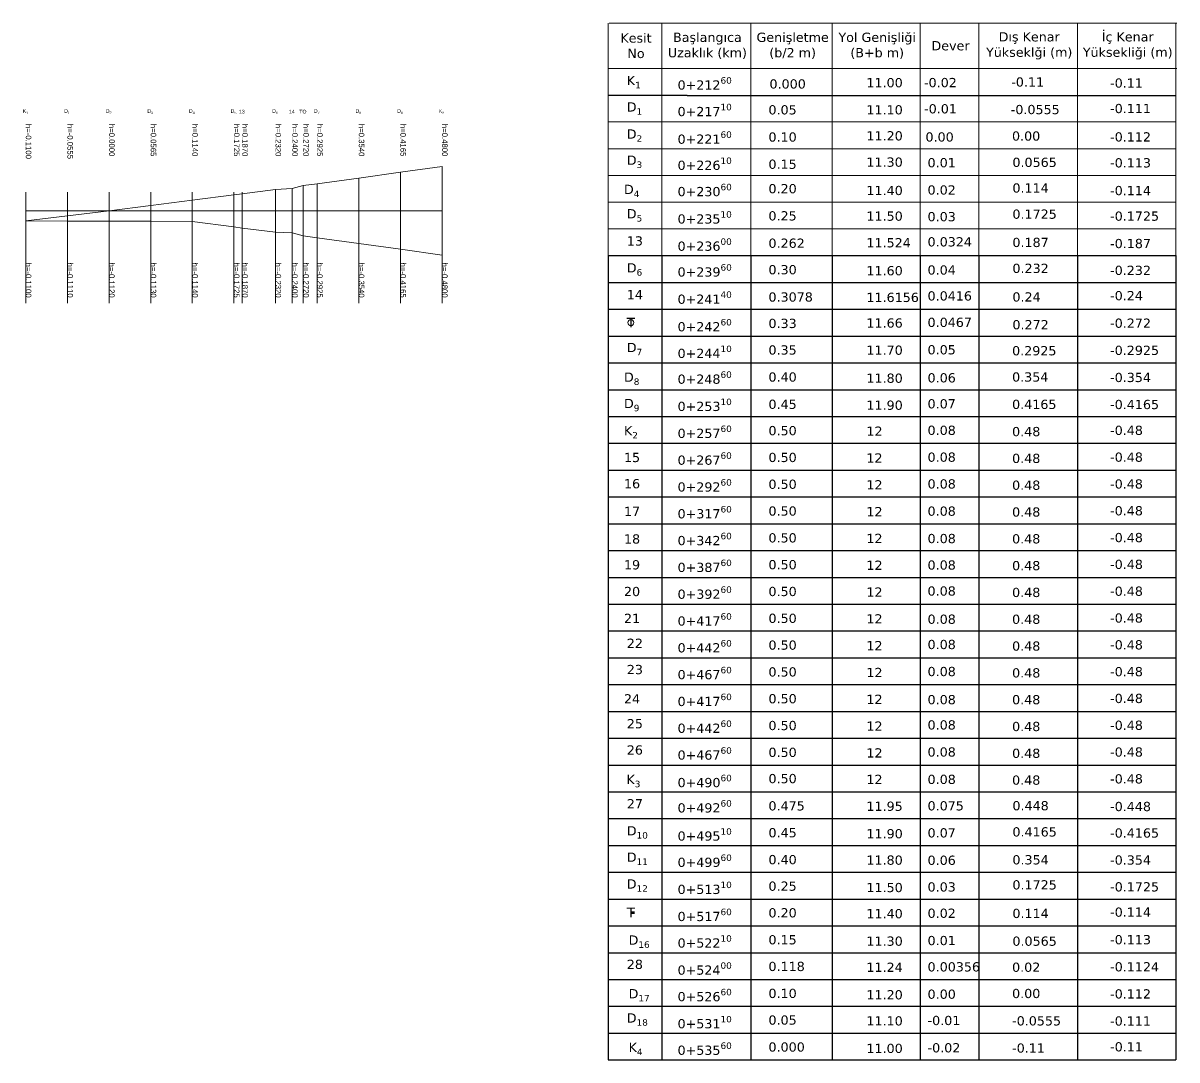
# Model space of a CAD drawing. Header units: millimetres. Extents: x 19067981 to 38137102, y 2652003 to 2652615.
# Drawn here: x 19068212.23 to 19068237.18, y 2652350.77 to 2652373.2 of the extents above; entities that cross this region are included whole.
import ezdxf

# ---------------------------------------------------------------- set-up
doc = ezdxf.new("R2010")
doc.units = ezdxf.units.MM
doc.linetypes.add('ACAD_ISO03W100', pattern=[30, 12, -18])
doc.linetypes.add('DASHDOT', pattern=[25.4, 12.7, -6.35, 0, -6.35])
for name, color, linetype in [('dever 1', 242, 'Continuous'), ('en kesitler', 7, 'Continuous'), ('kurp detayı', 150, 'DASHDOT')]:
    doc.layers.add(name, color=color, linetype=linetype)
doc.layers.add('dever ve genişletme', color=1, linetype='Continuous', lineweight=20)
doc.styles.get("Standard").update_dxf_attribs({"font": 'arial.ttf'})

msp = doc.modelspace()

# ---------------------------------------------------------------- linework, layer by layer
for p, q in [((19068226.591, 2652371.636), (19068224.882, 2652371.636)), ((19068226.591, 2652371.636), (19068237.159, 2652371.636)), ((19068224.882, 2652368.169), (19068224.882, 2652359.469)), ((19068224.882, 2652368.169), (19068237.159, 2652368.169)), ((19068226.042, 2652368.169), (19068226.042, 2652359.469)), ((19068227.971, 2652368.169), (19068227.971, 2652359.469)), ((19068229.728, 2652368.169), (19068229.728, 2652359.469)), ((19068231.628, 2652368.169), (19068231.628, 2652359.469)), ((19068232.9, 2652368.169), (19068232.9, 2652359.469)), ((19068235.029, 2652368.169), (19068235.029, 2652359.469)), ((19068237.159, 2652368.169), (19068237.159, 2652359.469)), ((19068224.882, 2652367.589), (19068237.159, 2652367.589)), ((19068224.882, 2652367.009), (19068237.159, 2652367.009)), ((19068224.882, 2652367.009), (19068237.159, 2652367.009)), ((19068224.882, 2652366.429), (19068237.159, 2652366.429)), ((19068224.882, 2652366.429), (19068224.882, 2652357.729)), ((19068226.042, 2652366.429), (19068226.042, 2652357.729)), ((19068227.971, 2652366.429), (19068227.971, 2652357.729)), ((19068229.728, 2652366.429), (19068229.728, 2652357.729)), ((19068231.628, 2652366.429), (19068231.628, 2652357.729)), ((19068232.9, 2652366.429), (19068232.9, 2652357.729)), ((19068235.029, 2652366.429), (19068235.029, 2652357.729)), ((19068237.159, 2652366.429), (19068237.159, 2652357.729)), ((19068224.882, 2652365.849), (19068237.159, 2652365.849)), ((19068224.882, 2652365.269), (19068237.159, 2652365.269)), ((19068224.882, 2652364.689), (19068237.159, 2652364.689)), ((19068224.882, 2652364.109), (19068237.159, 2652364.109)), ((19068224.882, 2652363.529), (19068237.159, 2652363.529)), ((19068224.882, 2652362.949), (19068237.159, 2652362.949)), ((19068224.882, 2652362.369), (19068237.159, 2652362.369)), ((19068224.882, 2652361.789), (19068237.159, 2652361.789)), ((19068224.882, 2652361.209), (19068237.159, 2652361.209)), ((19068224.882, 2652360.629), (19068237.159, 2652360.629)), ((19068224.882, 2652360.049), (19068237.159, 2652360.049)), ((19068224.882, 2652359.469), (19068237.159, 2652359.469)), ((19068224.882, 2652358.889), (19068237.159, 2652358.889)), ((19068224.882, 2652358.309), (19068237.159, 2652358.309)), ((19068224.882, 2652357.729), (19068224.882, 2652354.249)), ((19068224.882, 2652357.729), (19068237.159, 2652357.729)), ((19068226.042, 2652357.729), (19068226.042, 2652354.249)), ((19068227.971, 2652357.729), (19068227.971, 2652354.249)), ((19068229.728, 2652357.729), (19068229.728, 2652354.249)), ((19068231.628, 2652357.729), (19068231.628, 2652354.249)), ((19068232.9, 2652357.729), (19068232.9, 2652354.249)), ((19068235.029, 2652357.729), (19068235.029, 2652354.249)), ((19068237.159, 2652357.729), (19068237.159, 2652354.249)), ((19068224.882, 2652357.149), (19068237.159, 2652357.149)), ((19068224.882, 2652356.569), (19068237.159, 2652356.569)), ((19068224.882, 2652355.989), (19068237.159, 2652355.989)), ((19068224.882, 2652355.409), (19068237.159, 2652355.409)), ((19068224.882, 2652354.829), (19068237.159, 2652354.829)), ((19068224.882, 2652354.829), (19068237.159, 2652354.829)), ((19068224.882, 2652354.829), (19068224.882, 2652353.669)), ((19068224.882, 2652354.829), (19068237.159, 2652354.829)), ((19068226.042, 2652354.829), (19068226.042, 2652353.669)), ((19068227.971, 2652354.829), (19068227.971, 2652353.669)), ((19068229.728, 2652354.829), (19068229.728, 2652353.669)), ((19068231.628, 2652354.829), (19068231.628, 2652353.669)), ((19068232.9, 2652354.829), (19068232.9, 2652353.669)), ((19068235.029, 2652354.829), (19068235.029, 2652353.669)), ((19068237.159, 2652354.829), (19068237.159, 2652353.669)), ((19068224.882, 2652354.249), (19068237.159, 2652354.249)), ((19068224.882, 2652354.249), (19068224.882, 2652353.089)), ((19068224.882, 2652354.249), (19068237.159, 2652354.249)), ((19068226.042, 2652354.249), (19068226.042, 2652353.089)), ((19068227.971, 2652354.249), (19068227.971, 2652353.089)), ((19068229.728, 2652354.249), (19068229.728, 2652353.089)), ((19068231.628, 2652354.249), (19068231.628, 2652353.089)), ((19068232.9, 2652354.249), (19068232.9, 2652353.089)), ((19068235.029, 2652354.249), (19068235.029, 2652353.089)), ((19068237.159, 2652354.249), (19068237.159, 2652353.089)), ((19068224.882, 2652353.669), (19068237.159, 2652353.669)), ((19068224.882, 2652353.669), (19068237.159, 2652353.669)), ((19068224.882, 2652353.669), (19068224.882, 2652352.509)), ((19068224.882, 2652353.669), (19068237.159, 2652353.669)), ((19068226.042, 2652353.669), (19068226.042, 2652352.509)), ((19068227.971, 2652353.669), (19068227.971, 2652352.509)), ((19068229.728, 2652353.669), (19068229.728, 2652352.509)), ((19068231.628, 2652353.669), (19068231.628, 2652352.509)), ((19068232.9, 2652353.669), (19068232.9, 2652352.509)), ((19068235.029, 2652353.669), (19068235.029, 2652352.509)), ((19068237.159, 2652353.669), (19068237.159, 2652352.509)), ((19068224.882, 2652353.089), (19068237.159, 2652353.089)), ((19068224.882, 2652352.509), (19068237.159, 2652352.509)), ((19068224.882, 2652352.509), (19068224.882, 2652351.349)), ((19068224.882, 2652352.509), (19068237.159, 2652352.509)), ((19068226.042, 2652352.509), (19068226.042, 2652351.349)), ((19068227.971, 2652352.509), (19068227.971, 2652351.349)), ((19068229.728, 2652352.509), (19068229.728, 2652351.349)), ((19068231.628, 2652352.509), (19068231.628, 2652351.349)), ((19068232.9, 2652352.509), (19068232.9, 2652351.349)), ((19068235.029, 2652352.509), (19068235.029, 2652351.349)), ((19068237.159, 2652352.509), (19068237.159, 2652351.349)), ((19068224.882, 2652351.929), (19068237.159, 2652351.929)), ((19068224.882, 2652351.349), (19068237.159, 2652351.349)), ((19068224.882, 2652351.349), (19068224.882, 2652350.769)), ((19068224.882, 2652351.349), (19068237.159, 2652351.349)), ((19068226.042, 2652351.349), (19068226.042, 2652350.769)), ((19068227.971, 2652351.349), (19068227.971, 2652350.769)), ((19068229.728, 2652351.349), (19068229.728, 2652350.769)), ((19068231.628, 2652351.349), (19068231.628, 2652350.769)), ((19068232.9, 2652351.349), (19068232.9, 2652350.769)), ((19068235.029, 2652351.349), (19068235.029, 2652350.769)), ((19068237.159, 2652351.349), (19068237.159, 2652350.769)), ((19068224.882, 2652350.769), (19068237.159, 2652350.769))]:
    msp.add_line(p, q)
at = {"layer": 'dever 1', "color": 5, "linetype": 'ACAD_ISO03W100', "lineweight": 0, "ltscale": 0.2}
for p, q in [((19068212.291, 2652367.139), (19068212.291, 2652371.139)), ((19068213.191, 2652367.139), (19068213.191, 2652371.139)), ((19068214.091, 2652367.139), (19068214.091, 2652371.139)), ((19068214.991, 2652367.139), (19068214.991, 2652371.139)), ((19068215.891, 2652367.139), (19068215.891, 2652371.139)), ((19068216.791, 2652367.139), (19068216.791, 2652371.139)), ((19068216.971, 2652367.139), (19068216.971, 2652371.139)), ((19068217.691, 2652367.139), (19068217.691, 2652371.139)), ((19068218.051, 2652367.139), (19068218.051, 2652371.139)), ((19068218.291, 2652367.139), (19068218.291, 2652371.139)), ((19068218.591, 2652367.139), (19068218.591, 2652371.139)), ((19068219.491, 2652367.139), (19068219.491, 2652371.139)), ((19068220.391, 2652367.139), (19068220.391, 2652371.139)), ((19068221.291, 2652367.139), (19068221.291, 2652371.139))]:
    msp.add_line(p, q, dxfattribs=at)
at = {"layer": 'dever 1', "linetype": 'ACAD_ISO03W100', "lineweight": 0, "ltscale": 0.2}
for p, q in [((19068221.291, 2652369.139), (19068221.291, 2652370.099)), ((19068219.491, 2652369.139), (19068219.491, 2652369.847)), ((19068220.391, 2652369.139), (19068220.391, 2652369.972)), ((19068216.971, 2652369.139), (19068216.971, 2652369.513)), ((19068217.691, 2652369.139), (19068217.691, 2652369.603)), ((19068218.051, 2652369.139), (19068218.051, 2652369.619)), ((19068218.291, 2652369.139), (19068218.291, 2652369.683)), ((19068218.591, 2652369.139), (19068218.591, 2652369.724)), ((19068214.991, 2652369.139), (19068214.991, 2652369.252)), ((19068215.891, 2652369.139), (19068215.891, 2652369.367)), ((19068216.791, 2652369.139), (19068216.791, 2652369.484)), ((19068213.191, 2652369.139), (19068213.191, 2652369.028))]:
    msp.add_line(p, q, dxfattribs=at)
msp.add_lwpolyline([(19068212.291, 2652368.919), (19068213.191, 2652369.028), (19068214.091, 2652369.139), (19068214.991, 2652369.252), (19068215.891, 2652369.367), (19068216.791, 2652369.484), (19068216.971, 2652369.507), (19068217.691, 2652369.603), (19068218.051, 2652369.619), (19068218.291, 2652369.683), (19068218.591, 2652369.724), (19068219.491, 2652369.847), (19068220.391, 2652369.972), (19068221.291, 2652370.099)], dxfattribs=at)
at = {"layer": 'dever ve genişletme', "color": 0, "ltscale": 2}
for p, q in [((19068224.882, 2652373.2), (19068224.882, 2652368.169)), ((19068224.904, 2652373.199), (19068237.181, 2652373.199)), ((19068226.042, 2652373.2), (19068226.042, 2652368.169)), ((19068227.971, 2652373.2), (19068227.971, 2652368.169)), ((19068229.728, 2652373.2), (19068229.728, 2652368.169)), ((19068231.628, 2652373.2), (19068231.628, 2652368.169)), ((19068232.9, 2652373.2), (19068232.9, 2652368.169)), ((19068235.029, 2652373.2), (19068235.029, 2652368.169)), ((19068237.159, 2652373.2), (19068237.159, 2652368.169)), ((19068224.882, 2652372.218), (19068237.159, 2652372.218)), ((19068224.904, 2652372.216), (19068237.181, 2652372.216)), ((19068224.882, 2652371.061), (19068237.159, 2652371.061)), ((19068224.882, 2652370.483), (19068237.159, 2652370.483)), ((19068224.882, 2652369.904), (19068237.159, 2652369.904)), ((19068224.882, 2652369.326), (19068237.159, 2652369.326)), ((19068224.882, 2652368.747), (19068237.159, 2652368.747))]:
    msp.add_line(p, q, dxfattribs=at)
at = {"layer": 'dever ve genişletme', "color": 0, "lineweight": 53}
msp.add_line((19068225.379, 2652353.961), (19068225.452, 2652353.961), dxfattribs=at)
at = {"layer": 'dever ve genişletme', "color": 0, "lineweight": 5}
msp.add_circle((19068225.374, 2652366.721), 0.065, dxfattribs=at)
at = {"layer": 'en kesitler', "linetype": 'ACAD_ISO03W100', "lineweight": 0, "ltscale": 0.2}
for p, q in [((19068212.291, 2652369.139), (19068212.291, 2652368.919)), ((19068213.191, 2652369.139), (19068213.191, 2652368.917)), ((19068214.091, 2652369.139), (19068214.091, 2652368.915)), ((19068214.991, 2652369.139), (19068214.991, 2652368.913)), ((19068215.891, 2652369.139), (19068215.891, 2652368.911)), ((19068216.791, 2652369.139), (19068216.791, 2652368.794)), ((19068216.971, 2652369.139), (19068216.971, 2652368.765)), ((19068217.691, 2652369.139), (19068217.691, 2652368.675)), ((19068218.051, 2652369.139), (19068218.051, 2652368.659)), ((19068218.291, 2652369.139), (19068218.291, 2652368.595)), ((19068218.591, 2652369.139), (19068218.591, 2652368.554)), ((19068219.491, 2652369.139), (19068219.491, 2652368.431)), ((19068220.391, 2652369.139), (19068220.391, 2652368.306)), ((19068221.291, 2652369.139), (19068221.291, 2652368.179))]:
    msp.add_line(p, q, dxfattribs=at)
msp.add_lwpolyline([(19068212.291, 2652368.919), (19068213.191, 2652368.917), (19068214.091, 2652368.917), (19068214.991, 2652368.917), (19068215.891, 2652368.911), (19068216.791, 2652368.794), (19068216.971, 2652368.765), (19068217.691, 2652368.675), (19068218.051, 2652368.659), (19068218.291, 2652368.595), (19068218.591, 2652368.554), (19068219.491, 2652368.431), (19068220.391, 2652368.306), (19068221.291, 2652368.179)], dxfattribs=at)
at = {"layer": 'kurp detayı', "linetype": 'ByBlock', "lineweight": 0, "ltscale": 0.2}
msp.add_line((19068212.291, 2652369.139), (19068221.291, 2652369.139), dxfattribs=at)

# ---------------------------------------------------------------- texts
at = {"char_height": 0.2, "attachment_point": 1}
for s, insert, width in [('\\A1;{\\fVerdana|b0|i0|c162|p34;K\\H0.7x;\\S^ 1;}', (19068225.286, 2652372.057), 0.83451), ('\\A1;{\\fVerdana|b0|i0|c162|p34;0+212\\H0.7x;\\S60^ ;}', (19068226.384, 2652372.029), 9.28577), ('{\\fVerdana|b0|i0|c162|p34;0.000}', (19068228.371, 2652371.984), 4.62296), ('{\\fVerdana|b0|i0|c162|p34;11.00}', (19068230.467, 2652372.011), 1.3258), ('{\\fVerdana|b0|i0|c162|p34;-0.02}', (19068231.712, 2652372.013), 1.38749), ('{\\fVerdana|b0|i0|c162|p34;-0.11}', (19068233.599, 2652372.026), 2.27147), ('{\\fVerdana|b0|i0|c162|p34;-0.11}', (19068235.736, 2652372.003), 3.15566), ('\\A1;{\\fVerdana|b0|i0|c162|p34;D\\H0.7x;\\S^ 1;}', (19068225.286, 2652371.486), 0.83451), ('\\A1;{\\fVerdana|b0|i0|c162|p34;0+217\\H0.7x;\\S10^ ;}', (19068226.384, 2652371.454), 9.28577), ('{\\fVerdana|b0|i0|c162|p34;0.05}', (19068228.349, 2652371.424), 1.80758), ('{\\fVerdana|b0|i0|c162|p34;11.10}', (19068230.467, 2652371.424), 1.3258), ('{\\fVerdana|b0|i0|c162|p34;-0.01}', (19068231.714, 2652371.446), 1.94951), ('{\\fVerdana|b0|i0|c162|p34;-0.0555}', (19068233.588, 2652371.43), 1.84203), ('{\\fVerdana|b0|i0|c162|p34;-0.111}', (19068235.736, 2652371.452), 3.15566), ('\\A1;{\\fVerdana|b0|i0|c162|p34;D\\H0.7x;\\S^ 2;}', (19068225.286, 2652370.9), 0.83451), ('\\A1;{\\fVerdana|b0|i0|c162|p34;0+221\\H0.7x;\\S60^ ;}', (19068226.384, 2652370.857), 9.28577), ('{\\fVerdana|b0|i0|c162|p34;0.10}', (19068228.349, 2652370.835), 1.80758), ('{\\fVerdana|b0|i0|c162|p34;11.20}', (19068230.467, 2652370.861), 1.3258), ('{\\fVerdana|b0|i0|c162|p34;0.00}', (19068231.744, 2652370.837), 1.58068), ('{\\fVerdana|b0|i0|c162|p34;0.00}', (19068233.615, 2652370.857), 2.65327), ('{\\fVerdana|b0|i0|c162|p34;-0.112}', (19068235.736, 2652370.838), 3.15566), ('\\A1;{\\fVerdana|b0|i0|c162|p34;D\\H0.7x;\\S^ 3;}', (19068225.286, 2652370.334), 0.83451), ('\\A1;{\\fVerdana|b0|i0|c162|p34;0+226\\H0.7x;\\S10^ ;}', (19068226.384, 2652370.292), 9.28577), ('{\\fVerdana|b0|i0|c162|p34;0.15}', (19068228.349, 2652370.247), 1.80758), ('{\\fVerdana|b0|i0|c162|p34;11.30}', (19068230.467, 2652370.292), 1.3258), ('{\\fVerdana|b0|i0|c162|p34;0.01}', (19068231.789, 2652370.28), 1.62391), ('{\\fVerdana|b0|i0|c162|p34;0.0565}', (19068233.624, 2652370.288), 2.92285), ('{\\fVerdana|b0|i0|c162|p34;-0.113}', (19068235.736, 2652370.277), 3.15566), ('{\\fVerdana|b0|i0|c162|p34;0.114}', (19068233.624, 2652369.733), 2.92285), ('\\A1;{\\fVerdana|b0|i0|c162|p34;D\\H0.7x;\\S^ 4;}', (19068225.225, 2652369.702), 2.7167), ('\\A1;{\\fVerdana|b0|i0|c162|p34;0+230\\H0.7x;\\S60^ ;}', (19068226.384, 2652369.723), 9.28577), ('{\\fVerdana|b0|i0|c162|p34;0.20}', (19068228.349, 2652369.718), 1.80758), ('{\\fVerdana|b0|i0|c162|p34;11.40}', (19068230.467, 2652369.679), 1.3258), ('{\\fVerdana|b0|i0|c162|p34;0.02}', (19068231.789, 2652369.69), 1.62391), ('{\\fVerdana|b0|i0|c162|p34;-0.114}', (19068235.736, 2652369.677), 3.15566), ('\\A1;{\\fVerdana|b0|i0|c162|p34;D\\H0.7x;\\S^ 5;}', (19068225.286, 2652369.175), 0.83451), ('\\A1;{\\fVerdana|b0|i0|c162|p34;0+235\\H0.7x;\\S10^ ;}', (19068226.384, 2652369.131), 9.28577), ('{\\fVerdana|b0|i0|c162|p34;0.25}', (19068228.349, 2652369.13), 1.80758), ('{\\fVerdana|b0|i0|c162|p34;11.50}', (19068230.467, 2652369.124), 1.3258), ('{\\fVerdana|b0|i0|c162|p34;0.03}', (19068231.789, 2652369.113), 1.62391), ('{\\fVerdana|b0|i0|c162|p34;0.1725}', (19068233.624, 2652369.167), 2.92285), ('{\\fVerdana|b0|i0|c162|p34;-0.1725}', (19068235.736, 2652369.124), 3.15566), ('{\\fVerdana|b0|i0|c162|p34;13}', (19068225.286, 2652368.587), 0.83451), ('\\A1;{\\fVerdana|b0|i0|c162|p34;0+236\\H0.7x;\\S00^ ;}', (19068226.384, 2652368.542), 9.28577), ('{\\fVerdana|b0|i0|c162|p34;0.262}', (19068228.349, 2652368.538), 1.80758), ('{\\fVerdana|b0|i0|c162|p34;11.524}', (19068230.467, 2652368.548), 1.3258), ('{\\fVerdana|b0|i0|c162|p34;0.0324}', (19068231.789, 2652368.568), 1.62391), ('{\\fVerdana|b0|i0|c162|p34;0.187}', (19068233.624, 2652368.555), 2.92285), ('{\\fVerdana|b0|i0|c162|p34;-0.187}', (19068235.736, 2652368.531), 3.15566), ('\\A1;{\\fVerdana|b0|i0|c162|p34;D\\H0.7x;\\S^ 6;}', (19068225.286, 2652368.005), 0.83451), ('{\\fVerdana|b0|i0|c162|p34;0.232}', (19068233.624, 2652367.994), 2.92285), ('\\A1;{\\fVerdana|b0|i0|c162|p34;0+239\\H0.7x;\\S60^ ;}', (19068226.384, 2652367.984), 9.28577), ('{\\fVerdana|b0|i0|c162|p34;0.30}', (19068228.349, 2652367.965), 1.80758), ('{\\fVerdana|b0|i0|c162|p34;11.60}', (19068230.467, 2652367.943), 1.3258), ('{\\fVerdana|b0|i0|c162|p34;0.04}', (19068231.789, 2652367.959), 1.62391), ('{\\fVerdana|b0|i0|c162|p34;-0.232}', (19068235.736, 2652367.951), 3.15566), ('{\\fVerdana|b0|i0|c162|p34;14}', (19068225.286, 2652367.425), 0.83451), ('\\A1;{\\fVerdana|b0|i0|c162|p34;0+241\\H0.7x;\\S40^ ;}', (19068226.384, 2652367.395), 9.28577), ('{\\fVerdana|b0|i0|c162|p34;0.3078}', (19068228.349, 2652367.374), 1.80758), ('{\\fVerdana|b0|i0|c162|p34;11.6156}', (19068230.467, 2652367.366), 1.3258), ('{\\fVerdana|b0|i0|c162|p34;0.0416}', (19068231.789, 2652367.398), 1.62391), ('{\\fVerdana|b0|i0|c162|p34;0.24}', (19068233.624, 2652367.376), 2.92285), ('{\\fVerdana|b0|i0|c162|p34;-0.24}', (19068235.736, 2652367.404), 3.15566), ('\\A1;{\\fVerdana|b0|i0|c162|p34;0+242\\H0.7x;\\S60^ ;}', (19068226.384, 2652366.799), 9.28577), ('{\\fVerdana|b0|i0|c162|p34;0.33}', (19068228.349, 2652366.803), 1.80758), ('{\\fVerdana|b0|i0|c162|p34;11.66}', (19068230.467, 2652366.812), 1.3258), ('{\\fVerdana|b0|i0|c162|p34;0.0467}', (19068231.789, 2652366.826), 1.62391), ('{\\fVerdana|b0|i0|c162|p34;0.272}', (19068233.624, 2652366.775), 2.92285), ('{\\fVerdana|b0|i0|c162|p34;-0.272}', (19068235.736, 2652366.808), 3.15566), ('\\A1;{\\fVerdana|b0|i0|c162|p34;D\\H0.7x;\\S^ 7;}', (19068225.286, 2652366.282), 0.83451), ('\\A1;{\\fVerdana|b0|i0|c162|p34;0+244\\H0.7x;\\S10^ ;}', (19068226.384, 2652366.223), 9.28577), ('{\\fVerdana|b0|i0|c162|p34;0.35}', (19068228.349, 2652366.229), 1.80758), ('{\\fVerdana|b0|i0|c162|p34;11.70}', (19068230.467, 2652366.224), 1.3258), ('{\\fVerdana|b0|i0|c162|p34;0.05}', (19068231.789, 2652366.233), 1.62391), ('{\\fVerdana|b0|i0|c162|p34;0.2925}', (19068233.617, 2652366.212), 1.80848), ('{\\fVerdana|b0|i0|c162|p34;-0.2925}', (19068235.736, 2652366.221), 3.15566), ('\\A1;{\\fVerdana|b0|i0|c162|p34;D\\H0.7x;\\S^ 8;}', (19068225.225, 2652365.64), 2.7167), ('\\A1;{\\fVerdana|b0|i0|c162|p34;0+248\\H0.7x;\\S60^ ;}', (19068226.384, 2652365.665), 9.28577), ('{\\fVerdana|b0|i0|c162|p34;0.40}', (19068228.349, 2652365.643), 1.80758), ('{\\fVerdana|b0|i0|c162|p34;11.80}', (19068230.467, 2652365.618), 1.3258), ('{\\fVerdana|b0|i0|c162|p34;0.06}', (19068231.789, 2652365.626), 1.62391), ('{\\fVerdana|b0|i0|c162|p34;0.354}', (19068233.617, 2652365.644), 1.80848), ('{\\fVerdana|b0|i0|c162|p34;-0.354}', (19068235.736, 2652365.634), 3.15566), ('\\A1;{\\fVerdana|b0|i0|c162|p34;D\\H0.7x;\\S^ 9;}', (19068225.225, 2652365.071), 2.7167), ('\\A1;{\\fVerdana|b0|i0|c162|p34;0+253\\H0.7x;\\S10^ ;}', (19068226.384, 2652365.076), 9.28577), ('{\\fVerdana|b0|i0|c162|p34;0.45}', (19068228.349, 2652365.054), 1.80758), ('{\\fVerdana|b0|i0|c162|p34;11.90}', (19068230.467, 2652365.034), 1.3258), ('{\\fVerdana|b0|i0|c162|p34;0.07}', (19068231.789, 2652365.064), 1.62391), ('{\\fVerdana|b0|i0|c162|p34;0.4165}', (19068233.617, 2652365.052), 1.80848), ('{\\fVerdana|b0|i0|c162|p34;-0.4165}', (19068235.736, 2652365.049), 3.15566), ('\\A1;{\\fVerdana|b0|i0|c162|p34;0+257\\H0.7x;\\S60^ ;}', (19068226.384, 2652364.493), 9.28577), ('{\\fVerdana|b0|i0|c162|p34;0.08}', (19068231.789, 2652364.491), 1.62391), ('\\A1;{\\fVerdana|b0|i0|c162|p34;K\\H0.7x;\\S^ 2;}', (19068225.225, 2652364.481), 2.7167), ('{\\fVerdana|b0|i0|c162|p34;0.50}', (19068228.349, 2652364.484), 1.80758), ('{\\fVerdana|b0|i0|c162|p34;12}', (19068230.467, 2652364.471), 1.3258), ('{\\fVerdana|b0|i0|c162|p34;0.48}', (19068233.617, 2652364.463), 1.80848), ('{\\fVerdana|b0|i0|c162|p34;-0.48}', (19068235.736, 2652364.49), 3.15566), ('{\\fVerdana|b0|i0|c162|p34;15}', (19068225.225, 2652363.903), 2.7167), ('\\A1;{\\fVerdana|b0|i0|c162|p34;0+267\\H0.7x;\\S60^ ;}', (19068226.384, 2652363.913), 9.28577), ('{\\fVerdana|b0|i0|c162|p34;0.50}', (19068228.349, 2652363.904), 1.80758), ('{\\fVerdana|b0|i0|c162|p34;12}', (19068230.467, 2652363.891), 1.3258), ('{\\fVerdana|b0|i0|c162|p34;0.08}', (19068231.789, 2652363.91), 1.62391), ('{\\fVerdana|b0|i0|c162|p34;0.48}', (19068233.617, 2652363.883), 1.80848), ('{\\fVerdana|b0|i0|c162|p34;-0.48}', (19068235.736, 2652363.91), 3.15566), ('{\\fVerdana|b0|i0|c162|p34;16}', (19068225.225, 2652363.335), 2.7167), ('\\A1;{\\fVerdana|b0|i0|c162|p34;0+292\\H0.7x;\\S60^ ;}', (19068226.384, 2652363.333), 9.28577), ('{\\fVerdana|b0|i0|c162|p34;0.50}', (19068228.349, 2652363.324), 1.80758), ('{\\fVerdana|b0|i0|c162|p34;12}', (19068230.467, 2652363.311), 1.3258), ('{\\fVerdana|b0|i0|c162|p34;0.08}', (19068231.789, 2652363.331), 1.62391), ('{\\fVerdana|b0|i0|c162|p34;0.48}', (19068233.617, 2652363.303), 1.80848), ('{\\fVerdana|b0|i0|c162|p34;-0.48}', (19068235.736, 2652363.33), 3.15566), ('\\A1;{\\fVerdana|b0|i0|c162|p34;0+317\\H0.7x;\\S60^ ;}', (19068226.384, 2652362.753), 9.28577), ('{\\fVerdana|b0|i0|c162|p34;-0.48}', (19068235.736, 2652362.75), 3.15566), ('{\\fVerdana|b0|i0|c162|p34;17}', (19068225.225, 2652362.736), 2.7167), ('{\\fVerdana|b0|i0|c162|p34;0.50}', (19068228.349, 2652362.744), 1.80758), ('{\\fVerdana|b0|i0|c162|p34;12}', (19068230.467, 2652362.731), 1.3258), ('{\\fVerdana|b0|i0|c162|p34;0.08}', (19068231.789, 2652362.742), 1.62391), ('{\\fVerdana|b0|i0|c162|p34;0.48}', (19068233.617, 2652362.723), 1.80848), ('{\\fVerdana|b0|i0|c162|p34;18}', (19068225.225, 2652362.14), 2.7167), ('\\A1;{\\fVerdana|b0|i0|c162|p34;0+342\\H0.7x;\\S60^ ;}', (19068226.384, 2652362.173), 9.28577), ('{\\fVerdana|b0|i0|c162|p34;0.50}', (19068228.349, 2652362.164), 1.80758), ('{\\fVerdana|b0|i0|c162|p34;12}', (19068230.467, 2652362.151), 1.3258), ('{\\fVerdana|b0|i0|c162|p34;0.08}', (19068231.789, 2652362.149), 1.62391), ('{\\fVerdana|b0|i0|c162|p34;0.48}', (19068233.617, 2652362.143), 1.80848), ('{\\fVerdana|b0|i0|c162|p34;-0.48}', (19068235.736, 2652362.17), 3.15566), ('{\\fVerdana|b0|i0|c162|p34;19}', (19068225.225, 2652361.581), 2.7167), ('\\A1;{\\fVerdana|b0|i0|c162|p34;0+387\\H0.7x;\\S60^ ;}', (19068226.384, 2652361.593), 9.28577), ('{\\fVerdana|b0|i0|c162|p34;0.50}', (19068228.349, 2652361.584), 1.80758), ('{\\fVerdana|b0|i0|c162|p34;12}', (19068230.467, 2652361.571), 1.3258), ('{\\fVerdana|b0|i0|c162|p34;0.08}', (19068231.789, 2652361.576), 1.62391), ('{\\fVerdana|b0|i0|c162|p34;0.48}', (19068233.617, 2652361.563), 1.80848), ('{\\fVerdana|b0|i0|c162|p34;-0.48}', (19068235.736, 2652361.59), 3.15566), ('{\\fVerdana|b0|i0|c162|p34;20}', (19068225.225, 2652361.003), 2.7167), ('\\A1;{\\fVerdana|b0|i0|c162|p34;0+392\\H0.7x;\\S60^ ;}', (19068226.384, 2652361.013), 9.28577), ('{\\fVerdana|b0|i0|c162|p34;0.50}', (19068228.349, 2652361.004), 1.80758), ('{\\fVerdana|b0|i0|c162|p34;0.08}', (19068231.789, 2652361.014), 1.62391), ('{\\fVerdana|b0|i0|c162|p34;-0.48}', (19068235.736, 2652361.01), 3.15566), ('{\\fVerdana|b0|i0|c162|p34;12}', (19068230.467, 2652360.991), 1.3258), ('{\\fVerdana|b0|i0|c162|p34;0.48}', (19068233.617, 2652360.983), 1.80848), ('{\\fVerdana|b0|i0|c162|p34;21}', (19068225.225, 2652360.421), 2.7167), ('\\A1;{\\fVerdana|b0|i0|c162|p34;0+417\\H0.7x;\\S60^ ;}', (19068226.384, 2652360.433), 9.28577), ('{\\fVerdana|b0|i0|c162|p34;0.50}', (19068228.349, 2652360.424), 1.80758), ('{\\fVerdana|b0|i0|c162|p34;12}', (19068230.467, 2652360.411), 1.3258), ('{\\fVerdana|b0|i0|c162|p34;0.08}', (19068231.789, 2652360.404), 1.62391), ('{\\fVerdana|b0|i0|c162|p34;0.48}', (19068233.617, 2652360.403), 1.80848), ('{\\fVerdana|b0|i0|c162|p34;-0.48}', (19068235.736, 2652360.43), 3.15566), ('{\\fVerdana|b0|i0|c162|p34;22}', (19068225.286, 2652359.883), 0.83451), ('\\A1;{\\fVerdana|b0|i0|c162|p34;0+442\\H0.7x;\\S60^ ;}', (19068226.384, 2652359.853), 9.28577), ('{\\fVerdana|b0|i0|c162|p34;0.50}', (19068228.349, 2652359.844), 1.80758), ('{\\fVerdana|b0|i0|c162|p34;12}', (19068230.467, 2652359.831), 1.3258), ('{\\fVerdana|b0|i0|c162|p34;0.08}', (19068231.789, 2652359.857), 1.62391), ('{\\fVerdana|b0|i0|c162|p34;0.48}', (19068233.617, 2652359.823), 1.80848), ('{\\fVerdana|b0|i0|c162|p34;-0.48}', (19068235.736, 2652359.85), 3.15566), ('{\\fVerdana|b0|i0|c162|p34;23}', (19068225.286, 2652359.315), 0.83451), ('\\A1;{\\fVerdana|b0|i0|c162|p34;0+467\\H0.7x;\\S60^ ;}', (19068226.384, 2652359.273), 9.28577), ('{\\fVerdana|b0|i0|c162|p34;0.50}', (19068228.349, 2652359.264), 1.80758), ('{\\fVerdana|b0|i0|c162|p34;0.08}', (19068231.789, 2652359.272), 1.62391), ('{\\fVerdana|b0|i0|c162|p34;-0.48}', (19068235.736, 2652359.27), 3.15566), ('{\\fVerdana|b0|i0|c162|p34;12}', (19068230.467, 2652359.251), 1.3258), ('{\\fVerdana|b0|i0|c162|p34;0.48}', (19068233.617, 2652359.243), 1.80848), ('{\\fVerdana|b0|i0|c162|p34;24}', (19068225.225, 2652358.681), 2.7167), ('\\A1;{\\fVerdana|b0|i0|c162|p34;0+417\\H0.7x;\\S60^ ;}', (19068226.384, 2652358.693), 9.28577), ('{\\fVerdana|b0|i0|c162|p34;0.50}', (19068228.349, 2652358.684), 1.80758), ('{\\fVerdana|b0|i0|c162|p34;12}', (19068230.467, 2652358.671), 1.3258), ('{\\fVerdana|b0|i0|c162|p34;0.08}', (19068231.789, 2652358.664), 1.62391), ('{\\fVerdana|b0|i0|c162|p34;0.48}', (19068233.617, 2652358.663), 1.80848), ('{\\fVerdana|b0|i0|c162|p34;-0.48}', (19068235.736, 2652358.69), 3.15566), ('{\\fVerdana|b0|i0|c162|p34;25}', (19068225.286, 2652358.143), 0.83451), ('\\A1;{\\fVerdana|b0|i0|c162|p34;0+442\\H0.7x;\\S60^ ;}', (19068226.384, 2652358.113), 9.28577), ('{\\fVerdana|b0|i0|c162|p34;0.50}', (19068228.349, 2652358.104), 1.80758), ('{\\fVerdana|b0|i0|c162|p34;12}', (19068230.467, 2652358.091), 1.3258), ('{\\fVerdana|b0|i0|c162|p34;0.08}', (19068231.789, 2652358.117), 1.62391), ('{\\fVerdana|b0|i0|c162|p34;0.48}', (19068233.617, 2652358.083), 1.80848), ('{\\fVerdana|b0|i0|c162|p34;-0.48}', (19068235.736, 2652358.11), 3.15566), ('{\\fVerdana|b0|i0|c162|p34;26}', (19068225.286, 2652357.575), 0.83451), ('\\A1;{\\fVerdana|b0|i0|c162|p34;0+467\\H0.7x;\\S60^ ;}', (19068226.384, 2652357.533), 9.28577), ('{\\fVerdana|b0|i0|c162|p34;0.50}', (19068228.349, 2652357.524), 1.80758), ('{\\fVerdana|b0|i0|c162|p34;12}', (19068230.467, 2652357.511), 1.3258), ('{\\fVerdana|b0|i0|c162|p34;0.08}', (19068231.789, 2652357.532), 1.62391), ('{\\fVerdana|b0|i0|c162|p34;-0.48}', (19068235.736, 2652357.53), 3.15566), ('{\\fVerdana|b0|i0|c162|p34;0.48}', (19068233.617, 2652357.503), 1.80848), ('\\A1;{\\fVerdana|b0|i0|c162|p34;K\\H0.7x;\\S^ 3;}', (19068225.278, 2652356.937), 2.3533), ('\\A1;{\\fVerdana|b0|i0|c162|p34;0+490\\H0.7x;\\S60^ ;}', (19068226.384, 2652356.938), 9.28577), ('{\\fVerdana|b0|i0|c162|p34;0.50}', (19068228.349, 2652356.956), 1.80758), ('{\\fVerdana|b0|i0|c162|p34;12}', (19068230.467, 2652356.938), 1.3258), ('{\\fVerdana|b0|i0|c162|p34;0.08}', (19068231.789, 2652356.939), 1.62391), ('{\\fVerdana|b0|i0|c162|p34;0.48}', (19068233.617, 2652356.923), 1.80848), ('{\\fVerdana|b0|i0|c162|p34;-0.48}', (19068235.736, 2652356.95), 3.15566), ('{\\fVerdana|b0|i0|c162|p34;27}', (19068225.286, 2652356.411), 0.83451), ('\\A1;{\\fVerdana|b0|i0|c162|p34;0+492\\H0.7x;\\S60^ ;}', (19068226.384, 2652356.39), 9.28577), ('{\\fVerdana|b0|i0|c162|p34;0.475}', (19068228.349, 2652356.366), 1.80758), ('{\\fVerdana|b0|i0|c162|p34;11.95}', (19068230.467, 2652356.358), 1.3258), ('{\\fVerdana|b0|i0|c162|p34;0.075}', (19068231.789, 2652356.367), 1.62391), ('{\\fVerdana|b0|i0|c162|p34;0.448}', (19068233.624, 2652356.369), 2.92285), ('{\\fVerdana|b0|i0|c162|p34;-0.448}', (19068235.736, 2652356.352), 3.15566), ('\\A1;{\\fVerdana|b0|i0|c162|p34;D\\H0.7x;\\S^ 10;}', (19068225.286, 2652355.826), 0.83451), ('\\A1;{\\fVerdana|b0|i0|c162|p34;0+495\\H0.7x;\\S10^ ;}', (19068226.384, 2652355.781), 9.28577), ('{\\fVerdana|b0|i0|c162|p34;0.45}', (19068228.349, 2652355.785), 1.80758), ('{\\fVerdana|b0|i0|c162|p34;11.90}', (19068230.467, 2652355.763), 1.3258), ('{\\fVerdana|b0|i0|c162|p34;0.07}', (19068231.789, 2652355.782), 1.62391), ('{\\fVerdana|b0|i0|c162|p34;0.4165}', (19068233.624, 2652355.803), 2.92285), ('{\\fVerdana|b0|i0|c162|p34;-0.4165}', (19068235.736, 2652355.779), 3.15566), ('\\A1;{\\fVerdana|b0|i0|c162|p34;D\\H0.7x;\\S^ 11;}', (19068225.286, 2652355.256), 0.83451), ('\\A1;{\\fVerdana|b0|i0|c162|p34;0+499\\H0.7x;\\S60^ ;}', (19068226.384, 2652355.213), 9.28577), ('{\\fVerdana|b0|i0|c162|p34;0.40}', (19068228.349, 2652355.203), 1.80758), ('{\\fVerdana|b0|i0|c162|p34;11.80}', (19068230.467, 2652355.192), 1.3258), ('{\\fVerdana|b0|i0|c162|p34;0.06}', (19068231.789, 2652355.189), 1.62391), ('{\\fVerdana|b0|i0|c162|p34;0.354}', (19068233.624, 2652355.199), 2.92285), ('{\\fVerdana|b0|i0|c162|p34;-0.354}', (19068235.736, 2652355.194), 3.15566), ('\\A1;{\\fVerdana|b0|i0|c162|p34;D\\H0.7x;\\S^ 12;}', (19068225.286, 2652354.676), 0.83451), ('\\A1;{\\fVerdana|b0|i0|c162|p34;0+513\\H0.7x;\\S10^ ;}', (19068226.384, 2652354.627), 9.28577), ('{\\fVerdana|b0|i0|c162|p34;0.25}', (19068228.349, 2652354.629), 1.80758), ('{\\fVerdana|b0|i0|c162|p34;11.50}', (19068230.467, 2652354.599), 1.3258), ('{\\fVerdana|b0|i0|c162|p34;0.03}', (19068231.789, 2652354.612), 1.62391), ('{\\fVerdana|b0|i0|c162|p34;0.1725}', (19068233.624, 2652354.657), 2.92285), ('{\\fVerdana|b0|i0|c162|p34;-0.1725}', (19068235.736, 2652354.614), 3.15566), ('\\A1;{\\fVerdana|b0|i0|c162|p34;0+517\\H0.7x;\\S60^ ;}', (19068226.384, 2652354.041), 9.28577), ('{\\fVerdana|b0|i0|c162|p34;0.20}', (19068228.349, 2652354.052), 1.80758), ('{\\fVerdana|b0|i0|c162|p34;11.40}', (19068230.467, 2652354.034), 1.3258), ('{\\fVerdana|b0|i0|c162|p34;0.02}', (19068231.789, 2652354.043), 1.62391), ('{\\fVerdana|b0|i0|c162|p34;0.114}', (19068233.624, 2652354.039), 2.92285), ('{\\fVerdana|b0|i0|c162|p34;-0.114}', (19068235.736, 2652354.067), 3.15566), ('\\A1;{\\fVerdana|b0|i0|c162|p34;D\\H0.7x;\\S^ 16;}', (19068225.325, 2652353.462), 2.68113), ('\\A1;{\\fVerdana|b0|i0|c162|p34;0+522\\H0.7x;\\S10^ ;}', (19068226.384, 2652353.467), 9.28577), ('{\\fVerdana|b0|i0|c162|p34;0.15}', (19068228.349, 2652353.469), 1.80758), ('{\\fVerdana|b0|i0|c162|p34;11.30}', (19068230.467, 2652353.439), 1.3258), ('{\\fVerdana|b0|i0|c162|p34;0.01}', (19068231.789, 2652353.452), 1.62391), ('{\\fVerdana|b0|i0|c162|p34;0.0565}', (19068233.624, 2652353.439), 2.92285), ('{\\fVerdana|b0|i0|c162|p34;-0.113}', (19068235.736, 2652353.471), 3.15566), ('{\\fVerdana|b0|i0|c162|p34;28}', (19068225.286, 2652352.937), 0.83451), ('\\A1;{\\fVerdana|b0|i0|c162|p34;0+524\\H0.7x;\\S00^ ;}', (19068226.384, 2652352.881), 9.28577), ('{\\fVerdana|b0|i0|c162|p34;0.118}', (19068228.349, 2652352.892), 1.80758), ('{\\fVerdana|b0|i0|c162|p34;11.24}', (19068230.467, 2652352.874), 1.3258), ('{\\fVerdana|b0|i0|c162|p34;0.00356}', (19068231.789, 2652352.883), 1.62391), ('{\\fVerdana|b0|i0|c162|p34;0.02}', (19068233.617, 2652352.875), 1.80848), ('{\\fVerdana|b0|i0|c162|p34;-0.1124}', (19068235.736, 2652352.884), 3.15566), ('\\A1;{\\fVerdana|b0|i0|c162|p34;D\\H0.7x;\\S^ 17;}', (19068225.325, 2652352.302), 2.68113), ('\\A1;{\\fVerdana|b0|i0|c162|p34;0+526\\H0.7x;\\S60^ ;}', (19068226.384, 2652352.307), 9.28577), ('{\\fVerdana|b0|i0|c162|p34;0.10}', (19068228.349, 2652352.309), 1.80758), ('{\\fVerdana|b0|i0|c162|p34;11.20}', (19068230.467, 2652352.279), 1.3258), ('{\\fVerdana|b0|i0|c162|p34;0.00}', (19068231.789, 2652352.292), 1.62391), ('{\\fVerdana|b0|i0|c162|p34;0.00}', (19068233.617, 2652352.307), 1.80848), ('{\\fVerdana|b0|i0|c162|p34;-0.112}', (19068235.736, 2652352.298), 3.15566), ('\\A1;{\\fVerdana|b0|i0|c162|p34;D\\H0.7x;\\S^ 18;}', (19068225.286, 2652351.777), 0.83451), ('\\A1;{\\fVerdana|b0|i0|c162|p34;0+531\\H0.7x;\\S10^ ;}', (19068226.384, 2652351.721), 9.28577), ('{\\fVerdana|b0|i0|c162|p34;0.05}', (19068228.349, 2652351.732), 1.80758), ('{\\fVerdana|b0|i0|c162|p34;11.10}', (19068230.467, 2652351.714), 1.3258), ('{\\fVerdana|b0|i0|c162|p34;-0.01}', (19068231.789, 2652351.723), 1.62391), ('{\\fVerdana|b0|i0|c162|p34;-0.0555}', (19068233.617, 2652351.715), 1.80848), ('{\\fVerdana|b0|i0|c162|p34;-0.111}', (19068235.736, 2652351.712), 3.15566), ('\\A1;{\\fVerdana|b0|i0|c162|p34;K\\H0.7x;\\S^ 4;}', (19068225.325, 2652351.142), 2.68113), ('\\A1;{\\fVerdana|b0|i0|c162|p34;0+535\\H0.7x;\\S60^ ;}', (19068226.384, 2652351.147), 9.28577), ('{\\fVerdana|b0|i0|c162|p34;0.000}', (19068228.349, 2652351.149), 1.80758), ('{\\fVerdana|b0|i0|c162|p34;11.00}', (19068230.467, 2652351.119), 1.3258), ('{\\fVerdana|b0|i0|c162|p34;-0.02}', (19068231.789, 2652351.132), 1.62391), ('{\\fVerdana|b0|i0|c162|p34;-0.11}', (19068233.617, 2652351.126), 1.80848), ('{\\fVerdana|b0|i0|c162|p34;-0.11}', (19068235.736, 2652351.153), 3.15566)]:
    msp.add_mtext(s, dxfattribs=dict(at, insert=insert, width=width))
at = {"layer": 'dever 1', "color": 5, "linetype": 'ACAD_ISO03W100', "lineweight": 0, "ltscale": 0.2, "char_height": 0.08, "attachment_point": 5}
for s, insert in [('\\A1;K{\\H0.7x;\\S^ 1;}', (19068212.282, 2652371.284)), ('\\A1;D{\\H0.7x;\\S^ 1;}', (19068213.182, 2652371.284)), ('\\A1;D{\\H0.7x;\\S^ 2;}', (19068214.082, 2652371.284)), ('\\A1;D{\\H0.7x;\\S^ 3;}', (19068214.982, 2652371.284)), ('\\A1;D{\\H0.7x;\\S^ 4;}', (19068215.882, 2652371.284)), ('\\A1;D{\\H0.7x;\\S^ 5;}', (19068216.782, 2652371.284)), ('\\A1;13', (19068216.962, 2652371.284)), ('\\A1;D{\\H0.7x;\\S^ 6;}', (19068217.682, 2652371.284)), ('\\A1;14', (19068218.042, 2652371.284)), ('\\A1;TO', (19068218.282, 2652371.284)), ('\\A1;D{\\H0.7x;\\S^ 7;}', (19068218.582, 2652371.284)), ('\\A1;D{\\H0.7x;\\S^ 8;}', (19068219.482, 2652371.284)), ('\\A1;D{\\H0.7x;\\S^ 9;}', (19068220.382, 2652371.284)), ('\\A1;K{\\H0.7x;\\S^ 2;}', (19068221.282, 2652371.284))]:
    msp.add_mtext(s, dxfattribs=dict(at, insert=insert))
at = {"layer": 'dever 1', "linetype": 'ACAD_ISO03W100', "lineweight": 0, "ltscale": 0.2, "char_height": 0.12, "rotation": 270}
for s, insert, attachment_point in [('{\\C131;h=-0.1100}', (19068212.411, 2652371.019), 1), ('{\\C131;h=-0.0555}', (19068213.311, 2652371.019), 1), ('{\\C131;h=0.0000}', (19068214.211, 2652371.019), 1), ('{\\C131;h=0.0565}', (19068215.111, 2652371.019), 1), ('{\\C131;h=0.1140}', (19068216.011, 2652371.019), 1), ('{\\C131;h=0.1725}', (19068216.911, 2652371.019), 1), ('{\\C131;h=0.1870}', (19068217.091, 2652371.019), 1), ('{\\C131;h=0.2320}', (19068217.811, 2652371.019), 1), ('{\\C131;h=0.2400}', (19068218.171, 2652371.019), 1), ('{\\C131;h=0.2720}', (19068218.411, 2652371.019), 1), ('{\\C131;h=0.2925}', (19068218.711, 2652371.019), 1), ('{\\C131;h=0.3540}', (19068219.611, 2652371.019), 1), ('{\\C131;h=0.4165}', (19068220.511, 2652371.019), 1), ('{\\C131;h=0.4800}', (19068221.411, 2652371.019), 1), ('{\\C111;h=-0.1100}', (19068212.411, 2652367.259), 3), ('{\\C111;h=-0.1110}', (19068213.311, 2652367.259), 3), ('{\\C111;h=-0.1120}', (19068214.211, 2652367.259), 3), ('{\\C111;h=-0.1130}', (19068215.111, 2652367.259), 3), ('{\\C111;h=-0.1140}', (19068216.011, 2652367.259), 3), ('{\\C111;h=-0.1725}', (19068216.911, 2652367.259), 3), ('{\\C111;h=-0.1870}', (19068217.091, 2652367.259), 3), ('{\\C111;h=-0.2320}', (19068217.811, 2652367.259), 3), ('{\\C111;h=-0.2400}', (19068218.171, 2652367.259), 3), ('{\\C111;h=-0.2720}', (19068218.411, 2652367.259), 3), ('{\\C111;h=-0.2925}', (19068218.711, 2652367.259), 3), ('{\\C111;h=-0.4165}', (19068220.511, 2652367.259), 3), ('{\\C111;h=-0.4800}', (19068221.411, 2652367.259), 3)]:
    msp.add_mtext(s, dxfattribs=dict(at, insert=insert, attachment_point=attachment_point))
at = {"layer": 'dever 1', "linetype": 'ACAD_ISO03W100', "lineweight": 0, "ltscale": 0.2, "insert": (19068219.611, 2652367.259), "char_height": 0.12, "width": 0.57159, "attachment_point": 3, "rotation": 270}
msp.add_mtext('{\\C111;h=-0.3540}', dxfattribs=at)
at = {"layer": 'dever ve genişletme', "color": 0, "lineweight": 5, "char_height": 0.2, "width": 4.77531, "attachment_point": 5}
for s, insert in [('{\\fVerdana|b0|i0|c162|p34;Kesit\\PNo}', (19068225.485, 2652372.708)), ('{\\fVerdana|b0|i0|c162|p34;Başlangıca\\PUzaklık (km)}', (19068227.029, 2652372.708)), ('{\\fVerdana|b0|i0|c162|p34;Genişletme\\P(b/2 m)}', (19068228.872, 2652372.708)), ('{\\fVerdana|b0|i0|c162|p34;Yol Genişliği\\P(B+b m)}', (19068230.7, 2652372.708)), ('{\\fVerdana|b0|i0|c162|p34;Dış Kenar\\PYükseklği (m)}', (19068233.987, 2652372.708)), ('{\\fVerdana|b0|i0|c162|p34;İç Kenar\\PYüksekliği (m)}', (19068236.117, 2652372.708)), ('{\\fVerdana|b0|i0|c162|p34;Dever}', (19068232.286, 2652372.708))]:
    msp.add_mtext(s, dxfattribs=dict(at, insert=insert))
at = {"layer": 'dever ve genişletme', "color": 0, "lineweight": 5, "char_height": 0.20707, "width": 0.34766, "attachment_point": 5, "rotation": 359.905}
for insert in [(19068225.374, 2652366.721), (19068225.374, 2652353.961)]:
    msp.add_mtext('{\\fVerdana|b0|i0|c162|p34;T}', dxfattribs=dict(at, insert=insert))

doc.saveas('drawing.dxf')
